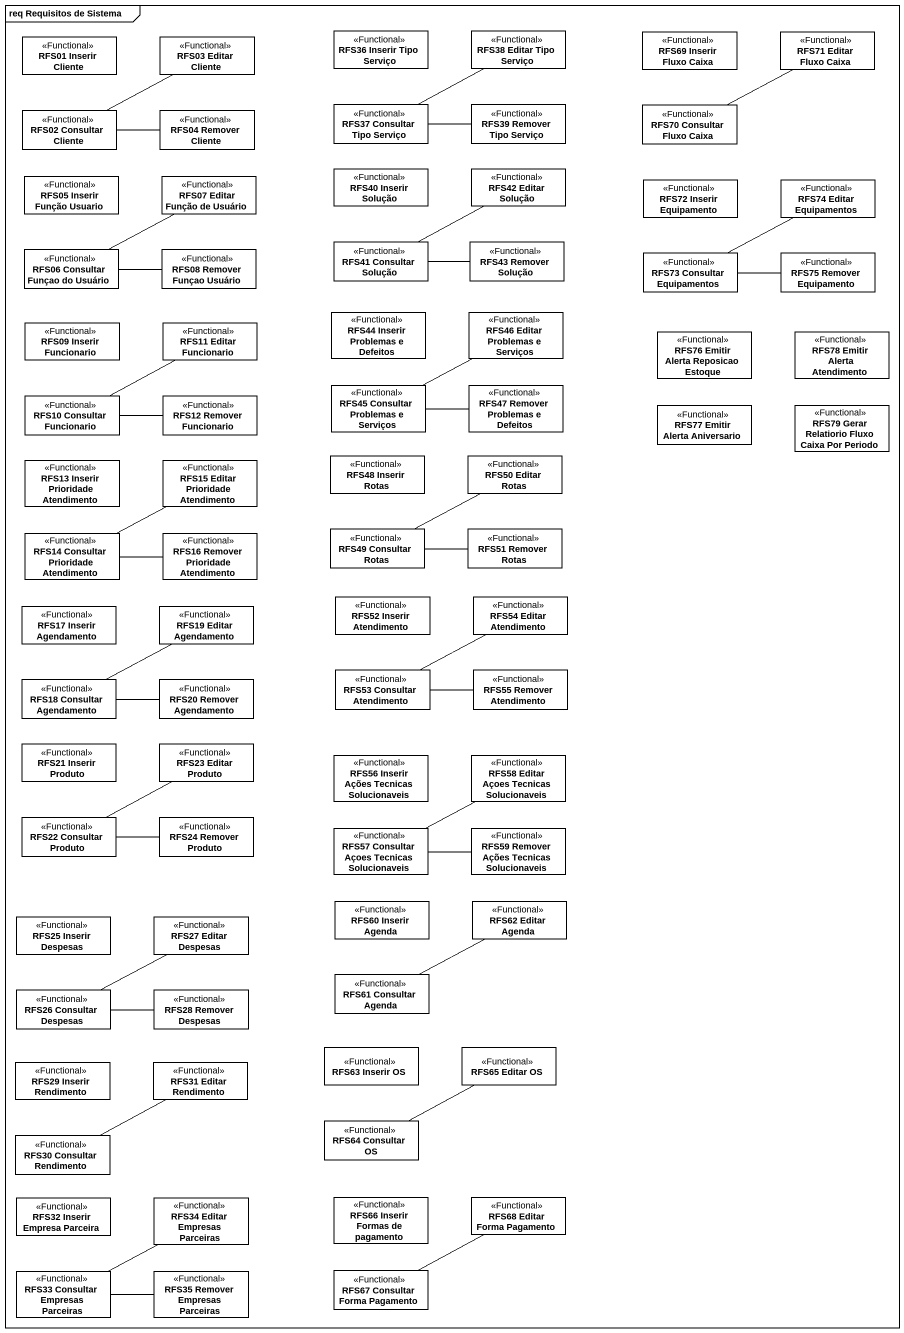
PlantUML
@startuml
mainframe req Requisitos de Sistema
hide circle
hide empty members
class "RFS01 Inserir Cliente" as RFS01_Inserir_Cliente <<Functional>>
class "RFS03 Editar Cliente" as RFS03_Editar_Cliente <<Functional>>
class "RFS36 Inserir Tipo Serviço" as RFS36_Inserir_Tipo_Serviço <<Functional>>
class "RFS38 Editar Tipo Serviço" as RFS38_Editar_Tipo_Serviço <<Functional>>
class "RFS69 Inserir Fluxo Caixa" as RFS69_Inserir_Fluxo_Caixa <<Functional>>
class "RFS71 Editar Fluxo Caixa" as RFS71_Editar_Fluxo_Caixa <<Functional>>
class "RFS02 Consultar Cliente" as RFS02_Consultar_Cliente <<Functional>>
class "RFS04 Remover Cliente" as RFS04_Remover_Cliente <<Functional>>
class "RFS37 Consultar Tipo Serviço" as RFS37_Consultar_Tipo_Serviço <<Functional>>
class "RFS39 Remover Tipo Serviço" as RFS39_Remover_Tipo_Serviço <<Functional>>
class "RFS70 Consultar Fluxo Caixa" as RFS70_Consultar_Fluxo_Caixa <<Functional>>
class "RFS40 Inserir Solução" as RFS40_Inserir_Solução <<Functional>>
class "RFS42 Editar Solução" as RFS42_Editar_Solução <<Functional>>
class "RFS05 Inserir Função Usuario" as RFS05_Inserir_Função_Usuario <<Functional>>
class "RFS07 Editar Função de Usuário" as RFS07_Editar_Função_de <<Functional>>
class "RFS72 Inserir Equipamento" as RFS72_Inserir_Equipamento <<Functional>>
class "RFS74 Editar Equipamentos" as RFS74_Editar_Equipamentos <<Functional>>
class "RFS41 Consultar Solução" as RFS41_Consultar_Solução <<Functional>>
class "RFS43 Remover Solução" as RFS43_Remover_Solução <<Functional>>
class "RFS06 Consultar Funçao do Usuário" as RFS06_Consultar_Funçao_do <<Functional>>
class "RFS08 Remover Funçao Usuário" as RFS08_Remover_Funçao_Usuário <<Functional>>
class "RFS73 Consultar Equipamentos" as RFS73_Consultar_Equipamentos <<Functional>>
class "RFS75 Remover Equipamento" as RFS75_Remover_Equipamento <<Functional>>
class "RFS09 Inserir Funcionario" as RFS09_Inserir_Funcionario <<Functional>>
class "RFS11 Editar Funcionario" as RFS11_Editar_Funcionario <<Functional>>
class "RFS44 Inserir Problemas e Defeitos" as RFS44_Inserir_Problemas_e <<Functional>>
class "RFS46 Editar Problemas e Serviços" as RFS46_Editar_Problemas_e <<Functional>>
class "RFS76 Emitir Alerta Reposicao Estoque" as RFS76_Emitir_Alerta <<Functional>>
class "RFS78 Emitir Alerta Atendimento" as RFS78_Emitir_Alerta <<Functional>>
class "RFS10 Consultar Funcionario" as RFS10_Consultar_Funcionario <<Functional>>
class "RFS12 Remover Funcionario" as RFS12_Remover_Funcionario <<Functional>>
class "RFS45 Consultar Problemas e Serviços" as RFS45_Consultar_Problemas_e <<Functional>>
class "RFS47 Remover Problemas e Defeitos" as RFS47_Remover_Problemas_e <<Functional>>
class "RFS77 Emitir Alerta Aniversario" as RFS77_Emitir_Alerta <<Functional>>
class "RFS79 Gerar Relatiorio Fluxo Caixa Por Periodo" as RFS79_Gerar_Relatiorio <<Functional>>
class "RFS13 Inserir Prioridade Atendimento" as RFS13_Inserir_Prioridade <<Functional>>
class "RFS15 Editar Prioridade Atendimento" as RFS15_Editar_Prioridade <<Functional>>
class "RFS48 Inserir Rotas" as RFS48_Inserir_Rotas <<Functional>>
class "RFS50 Editar Rotas" as RFS50_Editar_Rotas <<Functional>>
class "RFS14 Consultar Prioridade Atendimento" as RFS14_Consultar_Prioridade <<Functional>>
class "RFS16 Remover Prioridade Atendimento" as RFS16_Remover_Prioridade <<Functional>>
class "RFS49 Consultar Rotas" as RFS49_Consultar_Rotas <<Functional>>
class "RFS51 Remover Rotas" as RFS51_Remover_Rotas <<Functional>>
class "RFS17 Inserir Agendamento" as RFS17_Inserir_Agendamento <<Functional>>
class "RFS19 Editar Agendamento" as RFS19_Editar_Agendamento <<Functional>>
class "RFS52 Inserir Atendimento" as RFS52_Inserir_Atendimento <<Functional>>
class "RFS54 Editar Atendimento" as RFS54_Editar_Atendimento <<Functional>>
class "RFS53 Consultar Atendimento" as RFS53_Consultar_Atendimento <<Functional>>
class "RFS55 Remover Atendimento" as RFS55_Remover_Atendimento <<Functional>>
class "RFS18 Consultar Agendamento" as RFS18_Consultar_Agendamento <<Functional>>
class "RFS20 Remover Agendamento" as RFS20_Remover_Agendamento <<Functional>>
class "RFS21 Inserir Produto" as RFS21_Inserir_Produto <<Functional>>
class "RFS23 Editar Produto" as RFS23_Editar_Produto <<Functional>>
class "RFS56 Inserir Ações Tecnicas Solucionaveis" as RFS56_Inserir_Ações <<Functional>>
class "RFS58 Editar Açoes Tecnicas Solucionaveis" as RFS58_Editar_Açoes_Tecnicas <<Functional>>
class "RFS22 Consultar Produto" as RFS22_Consultar_Produto <<Functional>>
class "RFS24 Remover Produto" as RFS24_Remover_Produto <<Functional>>
class "RFS57 Consultar Açoes Tecnicas Solucionaveis" as RFS57_Consultar_Açoes <<Functional>>
class "RFS59 Remover Ações Tecnicas Solucionaveis" as RFS59_Remover_Ações <<Functional>>
class "RFS60 Inserir Agenda" as RFS60_Inserir_Agenda <<Functional>>
class "RFS62 Editar Agenda" as RFS62_Editar_Agenda <<Functional>>
class "RFS25 Inserir Despesas" as RFS25_Inserir_Despesas <<Functional>>
class "RFS27 Editar Despesas" as RFS27_Editar_Despesas <<Functional>>
class "RFS61 Consultar Agenda" as RFS61_Consultar_Agenda <<Functional>>
class "RFS26 Consultar Despesas" as RFS26_Consultar_Despesas <<Functional>>
class "RFS28 Remover Despesas" as RFS28_Remover_Despesas <<Functional>>
class "RFS63 Inserir OS" as RFS63_Inserir_OS <<Functional>>
class "RFS65 Editar OS" as RFS65_Editar_OS <<Functional>>
class "RFS29 Inserir Rendimento" as RFS29_Inserir_Rendimento <<Functional>>
class "RFS31 Editar Rendimento" as RFS31_Editar_Rendimento <<Functional>>
class "RFS30 Consultar Rendimento" as RFS30_Consultar_Rendimento <<Functional>>
class "RFS64 Consultar OS" as RFS64_Consultar_OS <<Functional>>
class "RFS32 Inserir Empresa Parceira" as RFS32_Inserir_Empresa <<Functional>>
class "RFS34 Editar Empresas Parceiras" as RFS34_Editar_Empresas <<Functional>>
class "RFS66 Inserir Formas de pagamento" as RFS66_Inserir_Formas_de <<Functional>>
class "RFS68 Editar Forma Pagamento" as RFS68_Editar_Forma_Pagamento <<Functional>>
class "RFS33 Consultar Empresas Parceiras" as RFS33_Consultar_Empresas <<Functional>>
class "RFS35 Remover Empresas Parceiras" as RFS35_Remover_Empresas <<Functional>>
class "RFS67 Consultar Forma Pagamento" as RFS67_Consultar_Forma <<Functional>>
RFS02_Consultar_Cliente -right- RFS03_Editar_Cliente
RFS02_Consultar_Cliente -right- RFS04_Remover_Cliente
RFS37_Consultar_Tipo_Serviço -right- RFS38_Editar_Tipo_Serviço
RFS37_Consultar_Tipo_Serviço -right- RFS39_Remover_Tipo_Serviço
RFS70_Consultar_Fluxo_Caixa -right- RFS71_Editar_Fluxo_Caixa
RFS41_Consultar_Solução -right- RFS42_Editar_Solução
RFS41_Consultar_Solução -right- RFS43_Remover_Solução
RFS06_Consultar_Funçao_do -right- RFS07_Editar_Função_de
RFS06_Consultar_Funçao_do -right- RFS08_Remover_Funçao_Usuário
RFS73_Consultar_Equipamentos -right- RFS74_Editar_Equipamentos
RFS73_Consultar_Equipamentos -right- RFS75_Remover_Equipamento
RFS10_Consultar_Funcionario -right- RFS11_Editar_Funcionario
RFS10_Consultar_Funcionario -right- RFS12_Remover_Funcionario
RFS45_Consultar_Problemas_e -right- RFS46_Editar_Problemas_e
RFS45_Consultar_Problemas_e -right- RFS47_Remover_Problemas_e
RFS14_Consultar_Prioridade -right- RFS15_Editar_Prioridade
RFS14_Consultar_Prioridade -right- RFS16_Remover_Prioridade
RFS49_Consultar_Rotas -right- RFS50_Editar_Rotas
RFS49_Consultar_Rotas -right- RFS51_Remover_Rotas
RFS53_Consultar_Atendimento -right- RFS54_Editar_Atendimento
RFS53_Consultar_Atendimento -right- RFS55_Remover_Atendimento
RFS18_Consultar_Agendamento -right- RFS19_Editar_Agendamento
RFS18_Consultar_Agendamento -right- RFS20_Remover_Agendamento
RFS22_Consultar_Produto -right- RFS23_Editar_Produto
RFS22_Consultar_Produto -right- RFS24_Remover_Produto
RFS57_Consultar_Açoes -right- RFS58_Editar_Açoes_Tecnicas
RFS57_Consultar_Açoes -right- RFS59_Remover_Ações
RFS61_Consultar_Agenda -right- RFS62_Editar_Agenda
RFS26_Consultar_Despesas -right- RFS27_Editar_Despesas
RFS26_Consultar_Despesas -right- RFS28_Remover_Despesas
RFS30_Consultar_Rendimento -right- RFS31_Editar_Rendimento
RFS64_Consultar_OS -right- RFS65_Editar_OS
RFS33_Consultar_Empresas -right- RFS34_Editar_Empresas
RFS33_Consultar_Empresas -right- RFS35_Remover_Empresas
RFS67_Consultar_Forma -right- RFS68_Editar_Forma_Pagamento
@enduml
